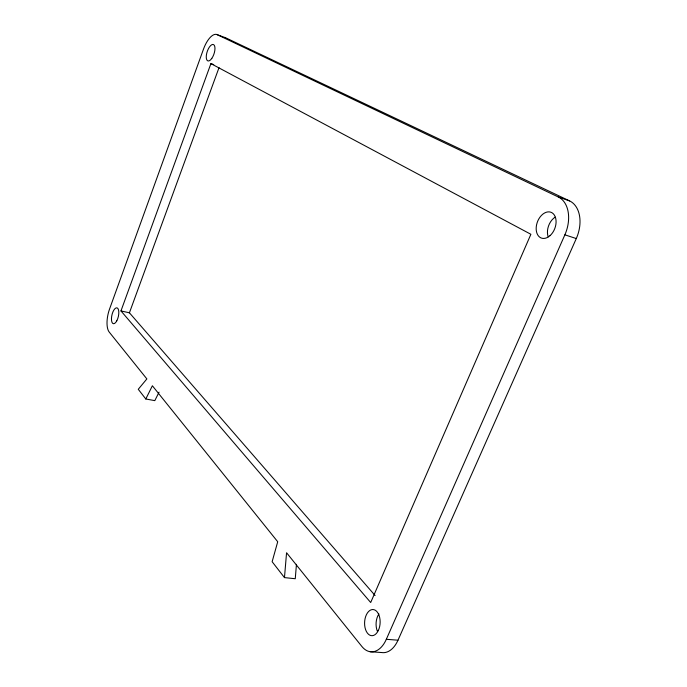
<?xml version="1.0" encoding="UTF-8"?>
<svg xmlns="http://www.w3.org/2000/svg" width="687" height="687" viewBox="0 0 687 687"><rect width="100%" height="100%" fill="white"/><g stroke="black" fill="none" stroke-linecap="round" stroke-linejoin="round"><path stroke-width="1.03" d="M296.449 564.319L295.264 578.737L284.47 577.604L272.138 561.717L277.72 541.742L152.377 385.768L145.799 398.984L154.807 400.633L159.049 392.183M284.47 577.604L286.565 552.752L361.86 646.45A29.094 17.269 -87.3 0 0 386.326 639.296L397.988 640.207L576.29 238.552A30.408 20.79 -69.2 0 0 569.617 200.922L225.594 37.759L217.152 34.651A19.193 7.986 -71.6 0 0 203.515 49.078L109.534 309.098A18.051 7.334 -77.2 0 0 109.207 332.053L146.872 378.923L138.267 389.289L145.799 398.984M210.909 63.616L530.888 234.284L370.688 602.516L120.964 310.928L210.909 63.616L213.734 64.621M375.102 595.526L129.422 312.808L219.033 67.618M386.326 639.296L564.877 234.825A30.606 20.679 -69.4 0 0 558.342 197.006L217.152 34.651M370.078 651.714L381.689 652.538A28.923 17.373 -87.5 0 0 397.988 640.207M120.964 310.928L129.422 312.808M564.877 234.825L576.29 238.552M558.342 197.006L569.617 200.922M224.58 37.459A19.116 8.072 -71.5 0 1 225.594 37.759M377.395 631.336A13.01 7.815 -87.5 0 1 378.923 613.955M548.192 236.817A13.68 9.352 -69.2 0 1 555.122 217.178M550.055 235.624A13.774 9.3 -69.4 0 0 552.099 212.815A13.774 9.3 -69.4 0 0 536.238 227.019A13.774 9.3 -69.4 0 0 550.055 235.624M378.279 630.589A13.087 7.763 -87.3 0 0 373.797 609.644A13.087 7.763 -87.3 0 0 365.029 627.6A13.087 7.763 -87.3 0 0 378.279 630.589M116.824 320.76A8.124 3.298 -77.2 0 0 117.134 307.905A8.124 3.298 -77.2 0 0 111.457 318.639A8.124 3.298 -77.2 0 0 116.824 320.76M211.802 58.395A8.639 3.59 -71.6 0 0 213.657 44.664A8.639 3.59 -71.6 0 0 206.383 55.08A8.639 3.59 -71.6 0 0 211.802 58.395"/></g></svg>
